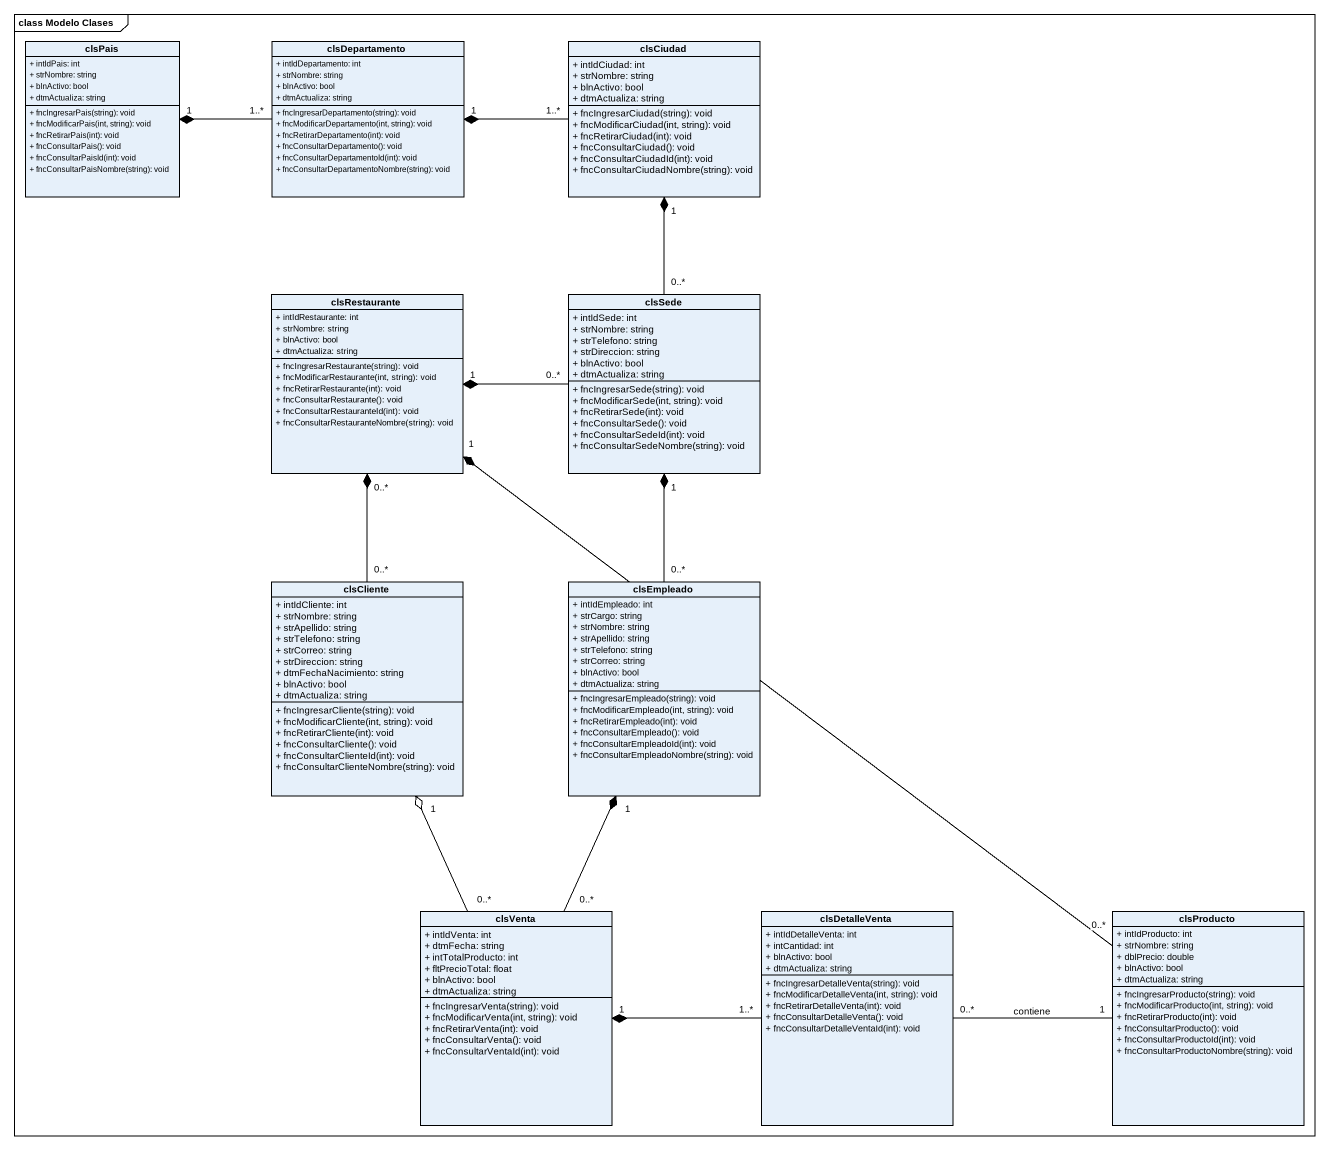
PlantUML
@startuml
mainframe class Modelo Clases
hide circle
hide empty members
skinparam classAttributeIconSize 0
class clsPais {
  + intIdPais: int
  + strNombre: string
  + blnActivo: bool
  + dtmActualiza: string
  + fncIngresarPais(string): void
  + fncModificarPais(int, string): void
  + fncRetirarPais(int): void
  + fncConsultarPais(): void
  + fncConsultarPaisId(int): void
  + fncConsultarPaisNombre(string): void
}
class clsDepartamento {
  + intIdDepartamento: int
  + strNombre: string
  + blnActivo: bool
  + dtmActualiza: string
  + fncIngresarDepartamento(string): void
  + fncModificarDepartamento(int, string): void
  + fncRetirarDepartamento(int): void
  + fncConsultarDepartamento(): void
  + fncConsultarDepartamentoId(int): void
  + fncConsultarDepartamentoNombre(string): void
}
class clsCiudad {
  + intIdCiudad: int
  + strNombre: string
  + blnActivo: bool
  + dtmActualiza: string
  + fncIngresarCiudad(string): void
  + fncModificarCiudad(int, string): void
  + fncRetirarCiudad(int): void
  + fncConsultarCiudad(): void
  + fncConsultarCiudadId(int): void
  + fncConsultarCiudadNombre(string): void
}
class clsRestaurante {
  + intIdRestaurante: int
  + strNombre: string
  + blnActivo: bool
  + dtmActualiza: string
  + fncIngresarRestaurante(string): void
  + fncModificarRestaurante(int, string): void
  + fncRetirarRestaurante(int): void
  + fncConsultarRestaurante(): void
  + fncConsultarRestauranteId(int): void
  + fncConsultarRestauranteNombre(string): void
}
class clsSede {
  + intIdSede: int
  + strNombre: string
  + strTelefono: string
  + strDireccion: string
  + blnActivo: bool
  + dtmActualiza: string
  + fncIngresarSede(string): void
  + fncModificarSede(int, string): void
  + fncRetirarSede(int): void
  + fncConsultarSede(): void
  + fncConsultarSedeId(int): void
  + fncConsultarSedeNombre(string): void
}
class clsCliente {
  + intIdCliente: int
  + strNombre: string
  + strApellido: string
  + strTelefono: string
  + strCorreo: string
  + strDireccion: string
  + dtmFechaNacimiento: string
  + blnActivo: bool
  + dtmActualiza: string
  + fncIngresarCliente(string): void
  + fncModificarCliente(int, string): void
  + fncRetirarCliente(int): void
  + fncConsultarCliente(): void
  + fncConsultarClienteId(int): void
  + fncConsultarClienteNombre(string): void
}
class clsEmpleado {
  + intIdEmpleado: int
  + strCargo: string
  + strNombre: string
  + strApellido: string
  + strTelefono: string
  + strCorreo: string
  + blnActivo: bool
  + dtmActualiza: string
  + fncIngresarEmpleado(string): void
  + fncModificarEmpleado(int, string): void
  + fncRetirarEmpleado(int): void
  + fncConsultarEmpleado(): void
  + fncConsultarEmpleadoId(int): void
  + fncConsultarEmpleadoNombre(string): void
}
class clsVenta {
  + intIdVenta: int
  + dtmFecha: string
  + intTotalProducto: int
  + fltPrecioTotal: float
  + blnActivo: bool
  + dtmActualiza: string
  + fncIngresarVenta(string): void
  + fncModificarVenta(int, string): void
  + fncRetirarVenta(int): void
  + fncConsultarVenta(): void
  + fncConsultarVentaId(int): void
}
class clsDetalleVenta {
  + intIdDetalleVenta: int
  + intCantidad: int
  + blnActivo: bool
  + dtmActualiza: string
  + fncIngresarDetalleVenta(string): void
  + fncModificarDetalleVenta(int, string): void
  + fncRetirarDetalleVenta(int): void
  + fncConsultarDetalleVenta(): void
  + fncConsultarDetalleVentaId(int): void
}
class clsProducto {
  + intIdProducto: int
  + strNombre: string
  + dblPrecio: double
  + blnActivo: bool
  + dtmActualiza: string
  + fncIngresarProducto(string): void
  + fncModificarProducto(int, string): void
  + fncRetirarProducto(int): void
  + fncConsultarProducto(): void
  + fncConsultarProductoId(int): void
  + fncConsultarProductoNombre(string): void
}
clsDepartamento "1..*" -left-* "1" clsPais
clsCiudad "1..*" -left-* "1" clsDepartamento
clsSede "0..*" -up-* "1" clsCiudad
clsSede "0..*" -left-* "1" clsRestaurante
clsCliente "0..*" -up-* "0..*" clsRestaurante
clsEmpleado "0..*" -up-* "1" clsSede
clsVenta "0..*" -up-o "1" clsCliente
clsVenta "0..*" -up-* "1" clsEmpleado
clsDetalleVenta "1..*" -left-* "1" clsVenta
clsProducto "0..*" -up-* "1" clsRestaurante
clsProducto "1" -left- "0..*" clsDetalleVenta : contiene
@enduml
